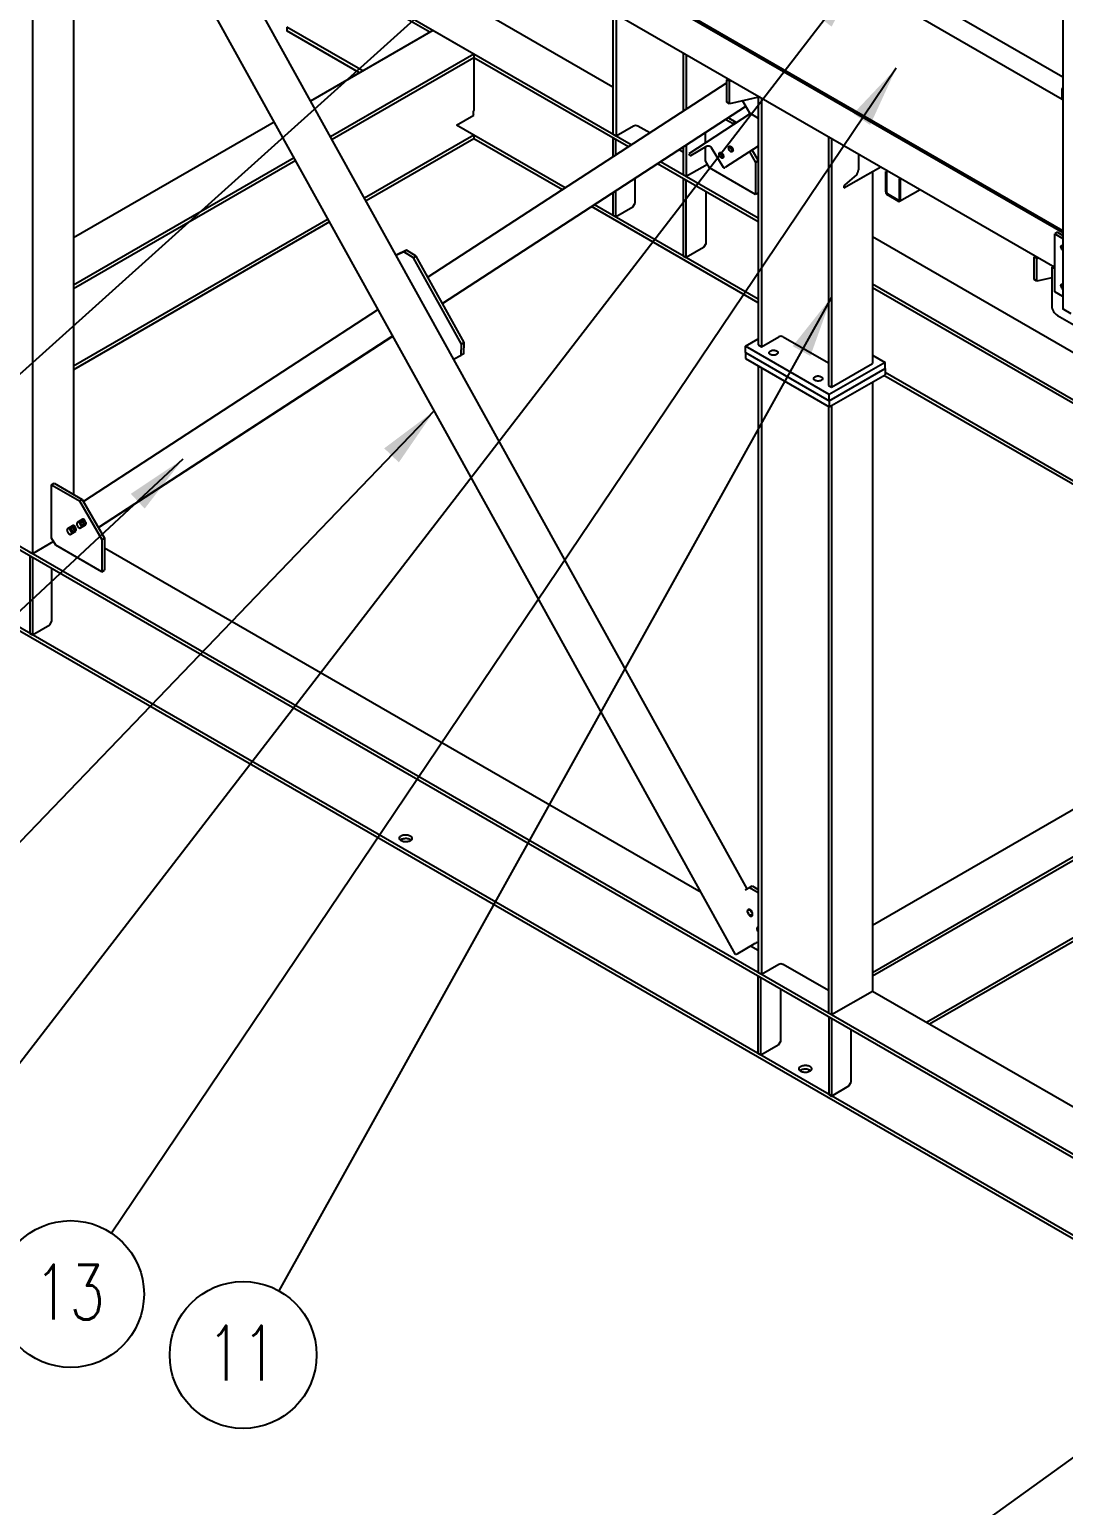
# Model space of a CAD drawing. Header units: millimetres. Extents: x 0 to 55611, y 0 to 32827.
# Drawn here: x 42477 to 44570, y 8087 to 11077 of the extents above; entities that cross this region are included whole.
import ezdxf

# ---------------------------------------------------------------- set-up
doc = ezdxf.new("R2010")
doc.units = ezdxf.units.MM
doc.header["$LTSCALE"] = 10
doc.linetypes.add('SLD-Continua', pattern=[0])
doc.layers.add('FIMSA-ACOTACIONES', color=7, linetype='SLD-Continua')
doc.layers.add('STRUC', color=5, linetype='SLD-Continua')
doc.styles.add('1', font='romans.shx', dxfattribs={"height": 125})
doc.styles.add('SLDTEXTSTYLE18', font='romans.shx', dxfattribs={"width": 0.75})
doc.dimstyles.new('50', dxfattribs={"dimscale": 0, "dimtxt": 125, "dimasz": 125, "dimexe": 125, "dimexo": 125, "dimgap": 50, "dimtad": 1, "dimdec": 0, "dimlfac": 49.861111, "dimzin": 1, "dimtxsty": '1', "dimcen": 2.5, "dimclrd": 1, "dimclre": 1, "dimadec": 0, "dimazin": 0, "dimtfac": 1, "dimtdec": 0, "dimtmove": 0, "dimatfit": 3, "dimfxl": 1, "dimtzin": 1, "dimarcsym": 0})

# ---------------------------------------------------------------- blocks, each defined once
blk = doc.blocks.new('SW_NOTE_0_34')
at = {"layer": 'FIMSA-ACOTACIONES', "color": 0}
blk.add_circle((-83, -123.3), 148.7, dxfattribs=at)
at = {"layer": 'FIMSA-ACOTACIONES', "color": 0, "insert": (-85.3, -63.9), "char_height": 111.12, "attachment_point": 2, "style": 'SLDTEXTSTYLE18'}
blk.add_mtext('13', dxfattribs=at)
blk = doc.blocks.new('SW_NOTE_0_36')
at = {"layer": 'FIMSA-ACOTACIONES', "color": 0}
blk.add_circle((-72.3, -130), 148.7, dxfattribs=at)
at = {"layer": 'FIMSA-ACOTACIONES', "color": 0, "insert": (-74.5, -70.5), "char_height": 111.12, "attachment_point": 2, "style": 'SLDTEXTSTYLE18'}
blk.add_mtext('11', dxfattribs=at)

msp = doc.modelspace()

# ---------------------------------------------------------------- linework, layer by layer
at = {"layer": 'STRUC', "linetype": 'SLD-Continua', "lineweight": 25}
for p, q in [((43906.8, 9202.9), (42499.6, 11743.4)), ((43930.1, 9336.2), (42614.5, 11711.5)), ((44569.1, 10980.4), (43572.2, 11555.9)), ((43552.6, 11522), (44568.1, 10935.8)), ((43658.3, 10960.1), (42965.7, 11359.9)), ((43695.5, 10842.9), (42882.8, 11312.1)), ((43287.6, 11071.1), (42882.8, 11304.8)), ((42565.9, 11296.6), (42565.9, 10135.2)), ((42483, 11248.8), (42483, 10014.6)), ((43571.1, 11245.7), (44569.1, 10669.6)), ((43571.1, 11241.5), (44569.1, 10665.4)), ((44569.1, 11261.9), (44569.1, 10512.2)), ((43614.5, 11137.2), (44552.7, 10595.6)), ((43658.3, 11111.9), (43658.3, 10864.4)), ((43664.6, 11108.2), (43664.6, 10860.7)), ((42997.8, 11081.6), (42997.8, 11074.3)), ((43151.8, 10992.7), (42997.8, 11081.6)), ((43145.5, 10989), (42997.8, 11074.3)), ((43293.9, 11074.7), (43046.3, 10931.8)), ((43376.8, 11026.9), (43293.9, 11074.7)), ((43376.8, 11026.9), (43086.5, 10859.3)), ((43376.8, 11019.6), (43089.6, 10853.7)), ((43376.8, 11026.9), (43376.8, 11019.6)), ((43689.6, 10839), (43376.8, 11019.6)), ((43376.8, 11019.6), (43376.8, 10913.5)), ((43800.4, 11029.8), (43800.4, 10911.2)), ((43806.7, 11026.2), (43806.7, 10915.3)), ((43888.9, 10975.1), (43892.1, 10976.9)), ((43894.3, 10972), (43888.9, 10975.1)), ((43888.9, 10929.5), (43888.9, 10975.1)), ((43889.6, 10978.3), (43889.6, 10975.5)), ((43894.3, 10972), (43897.4, 10973.8)), ((43894.3, 10926.4), (43894.3, 10972)), ((43888.9, 10968.8), (43283.8, 10574.9)), ((44567, 10955), (44567, 10938.1)), ((44568.8, 10956), (44568.8, 10939.1)), ((43927, 10920.9), (43313.4, 10521.5)), ((43313.4, 10521.4), (43927, 10920.8)), ((43894.3, 10926.4), (43888.9, 10929.5)), ((43956.1, 10940), (43894.3, 10926.4)), ((43920.5, 10932.1), (43934.6, 10907.7)), ((43952.4, 10939.1), (43952.4, 10437.7)), ((43958.8, 10938.4), (43958.8, 10434)), ((42972.7, 10889.3), (42565.9, 10654.5)), ((43341.6, 10883.1), (43376.8, 10903.5)), ((43561.9, 10755.9), (43341.6, 10883.1)), ((43376.8, 10862.8), (43341.6, 10883.1)), ((43936.9, 10906.4), (43811.8, 10824.9)), ((43887, 10894.7), (43902, 10886)), ((43892, 10898), (43907.4, 10889.1)), ((43907.4, 10889.1), (43902, 10886)), ((43902, 10886), (43903, 10884.3)), ((43907.4, 10889.1), (43908.2, 10887.7)), ((43934.6, 10907.7), (43952.4, 10897.4)), ((43376.8, 10862.8), (43155.4, 10734.9)), ((43376.8, 10855.5), (43158.4, 10729.4)), ((43376.8, 10862.8), (43376.8, 10855.5)), ((43556, 10752.1), (43376.8, 10855.5)), ((43664.6, 10860.7), (43658.3, 10864.4)), ((43663.7, 10854), (43658.3, 10857.1)), ((43658.3, 10857.1), (43658.3, 10818.7)), ((43663.7, 10854), (43663.7, 10822.2)), ((43699.9, 10881.1), (43664.6, 10860.7)), ((43732.7, 10867.1), (43708.5, 10881.1)), ((43845.5, 10846.9), (43845.5, 10867.7)), ((44094.5, 10860), (44094.5, 10355.6)), ((44100.9, 10856.4), (44100.9, 10352)), ((43800.4, 10828.1), (43792, 10832.9)), ((43800.4, 10838.4), (43800.4, 10782.4)), ((43806.7, 10842.5), (43806.7, 10778.7)), ((43811.8, 10824.9), (43813.1, 10822.8)), ((43816.2, 10821.6), (43849.4, 10840.8)), ((43845.5, 10810.9), (43845.5, 10838.5)), ((43857.2, 10838), (43881.4, 10797.7)), ((43952.4, 10840.7), (43886.3, 10797.6)), ((43934.8, 10829.2), (43947.3, 10807.6)), ((43940.1, 10832.6), (43952.4, 10811.2)), ((44155.4, 10824.9), (44155.4, 10792.2)), ((43012.9, 10816.8), (42565.9, 10558.7)), ((43016, 10811.2), (42565.9, 10551.4)), ((43952.4, 10687.3), (43748.8, 10804.8)), ((43952.4, 10694.6), (43754.8, 10808.7)), ((43849.7, 10803.5), (43806.7, 10778.7)), ((43854, 10796.2), (43845.5, 10810.9)), ((43947.3, 10742.3), (43854, 10796.2)), ((43884.5, 10796.6), (43886.3, 10797.6)), ((43952.4, 10810.6), (43947.3, 10807.6)), ((43947.3, 10807.6), (43947.3, 10742.3)), ((44126.1, 10755.8), (44200.6, 10798.8)), ((44158.6, 10774.6), (44200.6, 10798.8)), ((43703.3, 10725), (43703.3, 10775.1)), ((43806.7, 10778.7), (43800.4, 10782.4)), ((43801.3, 10617.7), (43801.3, 10774.5)), ((43801.3, 10774.5), (43806.7, 10771.4)), ((43806.7, 10614.6), (43806.7, 10771.4)), ((44126.1, 10755.8), (44158.6, 10774.6)), ((44151.6, 10782.6), (44127.6, 10762.3)), ((44183.8, 10789.1), (44183.8, 10399.9)), ((44214, 10791.1), (44210.8, 10789.3)), ((44210.8, 10747.6), (44210.8, 10789.3)), ((44210.8, 10789.3), (44212.6, 10788.3)), ((44215.7, 10790.1), (44212.6, 10788.3)), ((44212.6, 10746.6), (44212.6, 10788.3)), ((44237.9, 10773.7), (44241, 10775.5)), ((44237.9, 10773.7), (44239.6, 10772.7)), ((44237.9, 10773.7), (44237.9, 10732)), ((44239.6, 10772.7), (44242.7, 10774.5)), ((44239.6, 10772.7), (44239.6, 10731)), ((43658.3, 10745.9), (43658.3, 10700.3)), ((43663.7, 10749.4), (43663.7, 10697.2)), ((43846.3, 10748.6), (43846.3, 10642.4)), ((43952.4, 10745.3), (43947.3, 10742.3)), ((44126.1, 10758.4), (44126.1, 10755.8)), ((44236.1, 10731), (44214.3, 10743.6)), ((44236.1, 10729), (44214.3, 10741.6)), ((44238.6, 10728.8), (44280.2, 10752.8)), ((43952.4, 10523.2), (43615.2, 10717.9)), ((43952.4, 10530.5), (43621.2, 10721.7)), ((43663.7, 10697.2), (43698.9, 10717.6)), ((43698.9, 10717.6), (43703.3, 10725)), ((43081.8, 10692.4), (42565.9, 10394.6)), ((43084.8, 10686.9), (42565.9, 10387.3)), ((43663.7, 10697.2), (43658.3, 10700.3)), ((44745.8, 10332.3), (44183.8, 10656.8)), ((44558.1, 10666.1), (44552.7, 10662.9)), ((44552.7, 10545.4), (44552.7, 10662.9)), ((44552.7, 10662.9), (44569.1, 10653.5)), ((44558.1, 10666.1), (44569.1, 10659.7)), ((43240.2, 10629.8), (43219.4, 10619.3)), ((43234.8, 10626.7), (43219.6, 10619)), ((43240.2, 10629.8), (43234.8, 10626.7)), ((43254.8, 10614.5), (43234.8, 10626.7)), ((43260.2, 10617.6), (43240.2, 10629.8)), ((43260.2, 10617.6), (43254.8, 10614.5)), ((43351.7, 10439.6), (43254.8, 10614.5)), ((43357, 10442.7), (43260.2, 10617.6)), ((43801.3, 10617.7), (43806.7, 10614.6)), ((43842, 10635), (43806.7, 10614.6)), ((43846.3, 10642.4), (43842, 10635)), ((44511.2, 10615.9), (44514.3, 10617.7)), ((44516.5, 10612.8), (44511.2, 10615.9)), ((44511.2, 10570.3), (44511.2, 10615.9)), ((44516.5, 10612.8), (44519.7, 10614.6)), ((44516.5, 10567.2), (44516.5, 10612.8)), ((44550, 10597.1), (44546.9, 10595.3)), ((44546.9, 10595.3), (44546.9, 10517.1)), ((44552.7, 10591.9), (44546.9, 10595.3)), ((44821.3, 10193), (44183.8, 10561)), ((44821.3, 10185.7), (44183.8, 10553.7)), ((44516.5, 10567.2), (44511.2, 10570.3)), ((44546.9, 10573.8), (44516.5, 10567.2)), ((44876.3, 8632.9), (41559.1, 10547.9)), ((44876.3, 8625.6), (41559.1, 10540.6)), ((44569.1, 10535.9), (44552.7, 10545.4)), ((43183.1, 10509.4), (42586.1, 10120.8)), ((44558.2, 10497.5), (44776, 10371.7)), ((44570.5, 10510.2), (44585.1, 10501.7)), ((43212.7, 10456), (42616.6, 10068)), ((42616.7, 10067.9), (43212.8, 10455.9)), ((43351, 10416.8), (43351.7, 10439.6)), ((43357, 10442.7), (43351.7, 10439.6)), ((43356.4, 10419.9), (43357, 10442.7)), ((43926.7, 10435.1), (43952.4, 10450)), ((44096.4, 10337.1), (43926.7, 10435.1)), ((43926.7, 10422.6), (43926.7, 10435.1)), ((43952.4, 10437.7), (43958.8, 10434)), ((43958.8, 10434), (43994, 10454.4)), ((44002.7, 10454.4), (44094.5, 10401.3)), ((43335.8, 10409.1), (43351, 10416.8)), ((43356.4, 10419.9), (43351, 10416.8)), ((43926.7, 10422.6), (44096.4, 10324.7)), ((43926.7, 10422.6), (43926.7, 10410.2)), ((43926.7, 10410.2), (44096.4, 10312.2)), ((44183.8, 10417.3), (44209.5, 10402.4)), ((43952.4, 10395.3), (43952.4, 9166.3)), ((43958.8, 10391.7), (43958.8, 9162.6)), ((44209.5, 10402.4), (44096.4, 10337.1)), ((44096.4, 10324.7), (44209.5, 10390)), ((44096.4, 10312.2), (44209.5, 10377.5)), ((44100.9, 10352), (44183.8, 10399.9)), ((44821.3, 10021.6), (44207.1, 10376.2)), ((44209.5, 10390), (44209.5, 10402.4)), ((44209.5, 10390), (44209.5, 10377.5)), ((44821.3, 10028.9), (44209.5, 10382.1)), ((44094.5, 10355.6), (44100.9, 10352)), ((44183.8, 10362.7), (44183.8, 9128.4)), ((44761.4, 8535.2), (41674.1, 10317.4)), ((44096.4, 10324.7), (44096.4, 10337.1)), ((44096.4, 10324.7), (44096.4, 10312.2)), ((44100.9, 10314.8), (44100.9, 9080.6)), ((44761.4, 8527.9), (41674.1, 10310.1)), ((44094.5, 10313.3), (44094.5, 9084.2)), ((42521.8, 10154.5), (42527.2, 10157.6)), ((42521.8, 10046.7), (42521.8, 10154.5)), ((42521.8, 10154.5), (42578.3, 10121.9)), ((42527.2, 10157.6), (42583.7, 10125)), ((42578.3, 10121.9), (42583.7, 10125)), ((42578.3, 10121.9), (42623.6, 10043.5)), ((42583.7, 10125), (42629, 10046.6)), ((42583.8, 10084.5), (42573.9, 10078.1)), ((42584.9, 10084.9), (42579.3, 10081.2)), ((42530.3, 10032), (42521.8, 10046.7)), ((42564.1, 10071.7), (42554.2, 10065.3)), ((42565.2, 10072.1), (42559.6, 10068.4)), ((42560.8, 10054.4), (42570.6, 10060.8)), ((42565.9, 10070.2), (42565.9, 10066.4)), ((42580.5, 10067.2), (42590.3, 10073.7)), ((42623.6, 10043.5), (42629, 10046.6)), ((42629, 10046.6), (42629, 9981.3)), ((42483, 10014.6), (42476.7, 10018.2)), ((42526, 10039.4), (42483, 10014.6)), ((42623.6, 9978.2), (42530.3, 10032)), ((42623.6, 10043.5), (42623.6, 9978.2)), ((43837.2, 9328.5), (42629, 10026)), ((42477.6, 10010.4), (42477.6, 9853.6)), ((42477.6, 10010.4), (42483, 10007.3)), ((42483, 10007.3), (42483, 9850.5)), ((42522.6, 9878.3), (42522.6, 9984.4)), ((42623.6, 9978.2), (42629, 9981.3)), ((42483, 9850.5), (42518.3, 9870.8)), ((42518.3, 9870.8), (42522.6, 9878.3)), ((42477.6, 9853.6), (42483, 9850.5)), ((45135.7, 9715.8), (44183.8, 9166.3)), ((45139.1, 9710.5), (44183.8, 9159)), ((44896.4, 9673.4), (44183.8, 9262)), ((45211.7, 9595.6), (44293.1, 9065.3)), ((45215.1, 9590.3), (44299.5, 9061.7)), ((43926.3, 9334.1), (43934.6, 9338.9)), ((43934.6, 9338.9), (43940, 9342)), ((43934.6, 9338.9), (43952.4, 9328.6)), ((43940, 9342), (43952.4, 9334.8)), ((43932.5, 9286.7), (43930.8, 9289.8)), ((43937.9, 9289.8), (43935.6, 9293.9)), ((43938, 9292), (43939.1, 9290)), ((43952.2, 9251.2), (43950.2, 9254.9)), ((43952.4, 9250.8), (43952.2, 9251.2)), ((43911.2, 9205.3), (43944.4, 9224.5)), ((43952.4, 9211), (43936.8, 9220.1)), ((43952.2, 9228.7), (43952.4, 9228.9)), ((43906.8, 9202.9), (43908.1, 9203.6)), ((43994, 9183), (43958.8, 9162.6)), ((44094.5, 9129.9), (44002.7, 9183)), ((43958.8, 9162.6), (43952.4, 9166.3)), ((43957.8, 9155.9), (43952.4, 9159)), ((43952.4, 9002.2), (43952.4, 9159)), ((43957.8, 8999.1), (43957.8, 9155.9)), ((43997.4, 9133), (43997.4, 9026.9)), ((44183.8, 9128.4), (44100.9, 9080.6)), ((44959.2, 8680.8), (44183.8, 9128.4)), ((44100.9, 9080.6), (44094.5, 9084.2)), ((44095.5, 9076.4), (44095.5, 8919.6)), ((44095.5, 9076.4), (44100.9, 9073.3)), ((44100.9, 9073.3), (44100.9, 8916.5)), ((44140.5, 8944.3), (44140.5, 9050.4)), ((43957.8, 8999.1), (43952.4, 9002.2)), ((43993.1, 9019.4), (43957.8, 8999.1)), ((43997.4, 9026.9), (43993.1, 9019.4)), ((44136.1, 8936.9), (44140.5, 8944.3)), ((44095.5, 8919.6), (44100.9, 8916.5)), ((44100.9, 8916.5), (44136.1, 8936.9))]:
    msp.add_line(p, q, dxfattribs=at)
at = {"layer": 'STRUC', "linetype": 'SLD-Continua', "lineweight": 25, "flags": 128}
for points in [[(43849.4, 10840.8), (43850.4, 10841.2), (43851.4, 10841.4), (43852.5, 10841.3), (43853.6, 10841.1), (43854.6, 10840.6), (43855.6, 10839.9), (43856.5, 10839), (43857.2, 10838)], [(43874.3, 10827.4), (43875.1, 10827.7), (43875.9, 10827.7), (43876.9, 10827.5), (43877.8, 10827), (43878.8, 10826.3), (43879.7, 10825.3), (43880.5, 10824.3), (43881.2, 10823.1), (43881.7, 10821.8), (43882, 10820.6), (43882.1, 10819.4), (43882, 10818.3), (43881.7, 10817.4), (43881.2, 10816.8), (43880.5, 10816.3), (43879.7, 10816.2), (43878.8, 10816.3), (43877.9, 10816.6), (43876.9, 10817.3), (43876, 10818.1), (43875.1, 10819.1), (43874.4, 10820.3), (43873.8, 10821.5), (43873.4, 10822.7), (43873.1, 10824), (43873.1, 10825.1), (43873.3, 10826.1), (43873.8, 10826.8), (43874.3, 10827.4)], [(43882, 10818.5), (43881.5, 10818.7), (43880.5, 10819.3), (43879.6, 10820.2), (43878.7, 10821.2), (43878, 10822.3), (43877.4, 10823.6), (43876.9, 10824.8), (43876.7, 10826), (43876.7, 10827.2), (43876.8, 10827.5)], [(43882, 10818.5), (43881.8, 10818.5), (43880.8, 10819.1), (43879.8, 10819.9), (43878.9, 10820.9), (43878.1, 10822), (43877.5, 10823.3), (43877, 10824.6), (43876.8, 10825.9), (43876.7, 10827), (43876.8, 10827.5)], [(43893.7, 10840), (43894.4, 10840.3), (43895.3, 10840.4), (43896.2, 10840.1), (43897.2, 10839.6), (43898.2, 10838.9), (43899.1, 10838), (43899.9, 10836.9), (43900.5, 10835.7), (43901, 10834.4), (43901.4, 10833.2), (43901.5, 10832), (43901.4, 10830.9), (43901.1, 10830.1), (43900.6, 10829.4), (43899.9, 10828.9), (43899.1, 10828.8), (43898.2, 10828.9), (43897.2, 10829.2), (43896.3, 10829.9), (43895.3, 10830.7), (43894.5, 10831.7), (43893.7, 10832.9), (43893.1, 10834.1), (43892.7, 10835.4), (43892.5, 10836.6), (43892.5, 10837.7), (43892.7, 10838.7), (43893.1, 10839.5), (43893.7, 10840)], [(43901.4, 10831.1), (43900.8, 10831.3), (43899.9, 10831.9), (43898.9, 10832.8), (43898.1, 10833.8), (43897.3, 10834.9), (43896.7, 10836.2), (43896.3, 10837.4), (43896.1, 10838.6), (43896.1, 10839.8), (43896.2, 10840.1)], [(44565.2, 10636.1), (44565.3, 10637.2), (44565.6, 10638.1), (44566.1, 10638.7), (44566.7, 10639.2), (44567.5, 10639.3), (44568.4, 10639.2), (44569.1, 10639)], [(44565.2, 10557.8), (44565.3, 10558.8), (44565.6, 10559.7), (44566.1, 10560.4), (44566.7, 10560.8), (44567.5, 10561), (44568.4, 10560.8), (44569.1, 10560.6)], [(43989.5, 10425.7), (43990.6, 10425), (43991.3, 10424.2), (43991.9, 10423.3), (43992.1, 10422.4), (43992.1, 10421.5), (43991.8, 10420.6), (43991.2, 10419.7), (43990.3, 10418.9), (43989.3, 10418.2), (43988, 10417.7), (43986.6, 10417.3), (43985, 10417), (43983.5, 10416.9), (43981.9, 10417), (43980.3, 10417.2), (43978.9, 10417.6), (43977.6, 10418.1), (43976.4, 10418.7), (43975.5, 10419.5), (43974.9, 10420.3), (43974.5, 10421.2), (43974.4, 10422.1), (43974.5, 10423.1), (43975, 10423.9), (43975.7, 10424.8), (43976.7, 10425.5), (43977.9, 10426.1), (43979.2, 10426.6), (43980.7, 10426.9), (43982.3, 10427.1), (43983.9, 10427.1), (43985.4, 10427), (43986.9, 10426.7), (43988.3, 10426.2), (43989.5, 10425.7)], [(44080.1, 10373.4), (44081.1, 10372.7), (44081.9, 10371.9), (44082.4, 10371), (44082.6, 10370.1), (44082.6, 10369.2), (44082.3, 10368.3), (44081.7, 10367.4), (44080.8, 10366.7), (44079.8, 10366), (44078.5, 10365.4), (44077.1, 10365), (44075.5, 10364.7), (44074, 10364.6), (44072.4, 10364.7), (44070.8, 10364.9), (44069.4, 10365.3), (44068.1, 10365.8), (44066.9, 10366.5), (44066, 10367.2), (44065.4, 10368.1), (44065, 10369), (44064.9, 10369.9), (44065.1, 10370.8), (44065.5, 10371.7), (44066.2, 10372.5), (44067.2, 10373.2), (44068.4, 10373.9), (44069.7, 10374.4), (44071.2, 10374.7), (44072.8, 10374.9), (44074.4, 10374.9), (44075.9, 10374.8), (44077.4, 10374.5), (44078.8, 10374), (44080.1, 10373.4)], [(42573.9, 10078.1), (42573.3, 10077.5), (42572.9, 10076.7), (42572.7, 10075.7), (42572.7, 10074.5), (42573, 10073.2), (42573.5, 10071.9), (42574.1, 10070.7), (42574.9, 10069.5), (42575.8, 10068.5), (42576.8, 10067.7), (42577.8, 10067.2), (42578.8, 10066.9), (42579.7, 10066.9), (42580.5, 10067.2)], [(42579.3, 10081.2), (42578.7, 10080.7), (42578.3, 10079.8), (42578.1, 10078.8), (42578.1, 10077.6), (42578.4, 10076.4), (42578.8, 10075.1), (42579.5, 10073.8), (42580.3, 10072.6), (42581.2, 10071.6), (42582.2, 10070.8), (42583.2, 10070.3), (42584.2, 10070), (42584.7, 10070)], [(42587.3, 10071.7), (42586.7, 10071.8), (42585.8, 10072.2), (42584.8, 10072.8), (42583.9, 10073.6), (42583, 10074.6), (42582.3, 10075.8), (42581.7, 10077), (42581.3, 10078.3), (42581, 10079.5), (42581, 10080.6), (42581.3, 10081.6), (42581.7, 10082.4), (42582.2, 10082.9)], [(42582.2, 10082.9), (42583, 10083.2), (42583.8, 10083.3), (42584.8, 10083), (42585.7, 10082.5), (42586.7, 10081.8), (42587.6, 10080.9), (42588.4, 10079.8), (42589.1, 10078.6), (42589.6, 10077.3), (42589.9, 10076.1), (42590, 10074.9), (42589.9, 10073.8), (42589.7, 10073.3)], [(42590.3, 10073.7), (42590.9, 10074.2), (42591.3, 10075.1), (42591.5, 10076.1), (42591.5, 10077.3), (42591.2, 10078.5), (42590.7, 10079.8), (42590.1, 10081.1), (42589.3, 10082.3), (42588.4, 10083.3), (42587.4, 10084.1), (42586.4, 10084.6), (42585.4, 10084.9), (42584.5, 10084.8), (42583.8, 10084.5)], [(42589.9, 10074), (42589.4, 10074.2), (42588.4, 10074.8), (42587.5, 10075.7), (42586.6, 10076.7), (42585.9, 10077.8), (42585.3, 10079.1), (42584.9, 10080.3), (42584.6, 10081.5), (42584.6, 10082.7), (42584.7, 10083)], [(42554.2, 10065.3), (42553.6, 10064.7), (42553.2, 10063.9), (42553, 10062.9), (42553.1, 10061.7), (42553.3, 10060.4), (42553.8, 10059.1), (42554.4, 10057.9), (42555.2, 10056.7), (42556.1, 10055.7), (42557.1, 10054.9), (42558.1, 10054.4), (42559.1, 10054.1), (42560, 10054.1), (42560.8, 10054.4)], [(42559.6, 10068.4), (42559, 10067.8), (42558.6, 10067), (42558.4, 10066), (42558.4, 10064.8), (42558.7, 10063.5), (42559.2, 10062.2), (42559.8, 10061), (42560.6, 10059.8), (42561.5, 10058.8), (42562.5, 10058), (42563.5, 10057.5), (42564.5, 10057.2), (42565, 10057.2)], [(42567.9, 10059.1), (42567.4, 10059.2), (42566.4, 10059.5), (42565.4, 10060.2), (42564.5, 10061), (42563.6, 10062), (42562.9, 10063.2), (42562.3, 10064.4), (42561.9, 10065.6), (42561.7, 10066.9), (42561.7, 10068), (42561.9, 10069), (42562.3, 10069.7), (42562.9, 10070.3)], [(42562.9, 10070.3), (42563.6, 10070.6), (42564.5, 10070.6), (42565.4, 10070.4), (42566.4, 10069.9), (42567.3, 10069.2), (42568.2, 10068.2), (42569, 10067.2), (42569.7, 10066), (42570.2, 10064.7), (42570.5, 10063.5), (42570.6, 10062.3), (42570.5, 10061.2), (42570.4, 10060.7)], [(42570.6, 10060.8), (42571.2, 10061.4), (42571.6, 10062.3), (42571.8, 10063.3), (42571.8, 10064.5), (42571.5, 10065.7), (42571.1, 10067), (42570.4, 10068.3), (42569.6, 10069.4), (42568.7, 10070.4), (42567.7, 10071.2), (42566.7, 10071.8), (42565.7, 10072.1), (42564.8, 10072), (42564.1, 10071.7)], [(42570.6, 10061.4), (42570, 10061.6), (42569, 10062.2), (42568.1, 10063.1), (42567.2, 10064.1), (42566.5, 10065.2), (42565.9, 10066.5), (42565.5, 10067.7), (42565.3, 10068.9), (42565.3, 10070.1), (42565.3, 10070.4)], [(43247.8, 9443.7), (43249, 9442.8), (43250, 9441.9), (43250.8, 9440.9), (43251.3, 9439.9), (43251.5, 9438.8), (43251.4, 9437.7), (43251.1, 9436.6), (43250.5, 9435.6), (43249.6, 9434.6), (43248.4, 9433.7), (43247.1, 9432.9), (43245.6, 9432.3), (43243.9, 9431.8), (43242.1, 9431.4), (43240.2, 9431.2), (43238.3, 9431.2), (43236.5, 9431.3), (43234.6, 9431.6), (43232.9, 9432), (43231.3, 9432.6), (43229.8, 9433.3), (43228.6, 9434.1), (43227.6, 9435.1), (43226.8, 9436.1), (43226.3, 9437.1), (43226.1, 9438.2), (43226.2, 9439.3), (43226.5, 9440.4), (43227.2, 9441.4), (43228.1, 9442.4), (43229.2, 9443.3), (43230.5, 9444), (43232.1, 9444.7), (43233.7, 9445.2), (43235.5, 9445.6), (43237.4, 9445.8), (43239.3, 9445.8), (43241.2, 9445.7), (43243, 9445.4), (43244.7, 9445), (43246.4, 9444.4), (43247.8, 9443.7)], [(43227.8, 9434.8), (43228.6, 9435.5), (43229.8, 9436.4), (43231.3, 9437.1), (43232.9, 9437.7), (43234.6, 9438.1), (43236.5, 9438.4), (43238.3, 9438.5), (43240.2, 9438.5), (43242.1, 9438.3), (43243.9, 9437.9), (43245.6, 9437.4), (43247.1, 9436.7), (43248.4, 9436), (43249.6, 9435.1), (43249.8, 9434.8)], [(43931.8, 9285.6), (43932.6, 9284.4), (43933.5, 9283.2), (43934.5, 9282.3), (43935.6, 9281.5), (43936.6, 9281), (43937.7, 9280.7), (43938.6, 9280.7), (43939.4, 9281), (43940.1, 9281.5), (43940.7, 9282.2), (43941, 9283.2), (43941.1, 9284.3), (43941.1, 9285.6), (43940.8, 9286.9), (43940.3, 9288.3), (43939.7, 9289.6), (43938.9, 9290.9), (43938, 9292), (43937, 9293), (43935.9, 9293.8), (43934.9, 9294.3), (43933.9, 9294.5), (43932.9, 9294.6), (43932.1, 9294.3), (43931.4, 9293.8), (43930.8, 9293), (43930.5, 9292.1), (43930.4, 9290.9), (43930.4, 9289.7), (43930.7, 9288.3), (43931.2, 9287), (43931.8, 9285.6)], [(43939.1, 9290), (43939.7, 9288.8), (43940.1, 9287.5), (43940.3, 9286.2), (43940.2, 9285.1), (43940, 9284.1), (43939.5, 9283.3), (43938.9, 9282.8), (43938.1, 9282.6), (43937.1, 9282.7), (43936.2, 9283), (43935.1, 9283.6), (43934.2, 9284.5), (43933.3, 9285.5), (43932.5, 9286.7)], [(43952.4, 9259.6), (43952.3, 9259.6), (43951.4, 9259.3), (43950.7, 9258.8), (43950.2, 9258), (43949.9, 9257.1), (43949.7, 9255.9), (43949.8, 9254.7), (43950.1, 9253.4), (43950.6, 9252), (43951.2, 9250.7)], [(43951.2, 9250.7), (43952, 9249.4), (43952.4, 9248.8)], [(44056.7, 8976.7), (44058, 8975.9), (44059, 8974.9), (44059.7, 8973.9), (44060.2, 8972.9), (44060.4, 8971.8), (44060.4, 8970.7), (44060, 8969.6), (44059.4, 8968.6), (44058.5, 8967.6), (44057.4, 8966.7), (44056, 8965.9), (44054.5, 8965.3), (44052.8, 8964.8), (44051, 8964.4), (44049.2, 8964.2), (44047.3, 8964.2), (44045.4, 8964.3), (44043.5, 8964.6), (44041.8, 8965), (44040.2, 8965.6), (44038.8, 8966.3), (44037.5, 8967.2), (44036.5, 8968.1), (44035.8, 8969.1), (44035.3, 8970.1), (44035.1, 8971.2), (44035.1, 8972.3), (44035.5, 8973.4), (44036.1, 8974.4), (44037, 8975.4), (44038.1, 8976.3), (44039.5, 8977.1), (44041, 8977.7), (44042.7, 8978.2), (44044.5, 8978.6), (44046.3, 8978.8), (44048.2, 8978.8), (44050.1, 8978.7), (44051.9, 8978.4), (44053.7, 8978), (44055.3, 8977.4), (44056.7, 8976.7)], [(44036.7, 8967.9), (44037.5, 8968.6), (44038.8, 8969.4), (44040.2, 8970.1), (44041.8, 8970.7), (44043.5, 8971.1), (44045.4, 8971.4), (44047.3, 8971.5), (44049.2, 8971.5), (44051, 8971.3), (44052.8, 8970.9), (44054.5, 8970.4), (44056, 8969.8), (44057.4, 8969), (44058.5, 8968.1), (44058.8, 8967.9)]]:
    msp.add_lwpolyline(points, dxfattribs=at)
at = {"layer": 'STRUC', "linetype": 'SLD-Continua', "lineweight": 25}
for centre, radius, start, end in [((44574.6, 10954.6), 7.54, 136.9699, 177.3028), ((44572.1, 10955.9), 3.37, 155.7527, 178.3369), ((44569.1, 10937.7), 2.1, 170.2863, 268.5353), ((44570.1, 10939), 1.35, 175.8352, 218.9503), ((43704.2, 10872.8), 9.37, 62.6097, 117.3903), ((43815.3, 10823.8), 2.39, 206.1009, 293.5976), ((43905.7, 10839.6), 9.25, 177.3395, 242.8223), ((43883.6, 10798.8), 2.39, 206.1009, 293.5976), ((44218.3, 10747.9), 7.49, 182.6055, 237.3945), ((44216.3, 10746.8), 3.75, 182.6055, 237.3945), ((44236.8, 10731.8), 1.06, 230.7967, 9.214), ((44237.5, 10730.7), 2.13, 230.7967, 9.214), ((44575, 10636.6), 9.81, 182.5968, 233.0982), ((44575, 10558.2), 9.81, 182.5968, 233.0982), ((44571.4, 10518.1), 24.5, 182.4871, 237.5129), ((44571.5, 10512.4), 2.45, 185.6948, 245.6253), ((43998.3, 10446.1), 9.37, 62.6097, 117.3903), ((43940.6, 9292.7), 6.6, 164.6687, 188.8882), ((43946.7, 9294.6), 10, 208.5026, 229.1987), ((44044.4, 9051.3), 199.9, 117.4659, 120.0028), ((43871.2, 9274.5), 80, 297.4659, 300.0028), ((43998.3, 9174.7), 9.37, 62.6097, 117.3903)]:
    msp.add_arc(centre, radius, start, end, dxfattribs=at)
for centre, major_axis, ratio, start_param, end_param in [((43381.2, 10911), (4.31, 7.47), 0.577335, 1.570837, 3.141633), ((44150.8, 10789.6), (2.11, 7.89), 0.517638, 3.784335, 5.189971), ((44128, 10759.5), (0.86, 3.2), 0.517638, 0.642742, 2.048378)]:
    msp.add_ellipse(centre, major_axis=major_axis, ratio=ratio, start_param=start_param, end_param=end_param, dxfattribs=at)

# ---------------------------------------------------------------- block references
at = {"layer": 'FIMSA-ACOTACIONES'}
for name, p in [('SW_NOTE_0_34', (42643.3, 8638.7)), ('SW_NOTE_0_36', (42981.9, 8522))]:
    msp.add_blockref(name, p, dxfattribs=at)

# ---------------------------------------------------------------- leaders
for points in [[(43280.2, 12449), (41340.2, 10384)], [(44048.3, 11809.5), (41622.9, 9628.5)], [(44161, 11194.1), (42356.5, 8852.3)], [(44231.9, 10998.4), (42643.3, 8638.7)], [(44100.9, 10534.6), (42981.9, 8522)], [(43296.7, 10304.3), (42108.5, 9067.8)], [(42787.7, 10206.5), (41867.7, 9349.6)], [(45988.4, 9191.9), (44352.2, 8013.2)]]:
    msp.add_leader(points, dimstyle='50', override={"dimscale": 1, "dimlfac": 1})

doc.saveas('drawing.dxf')
